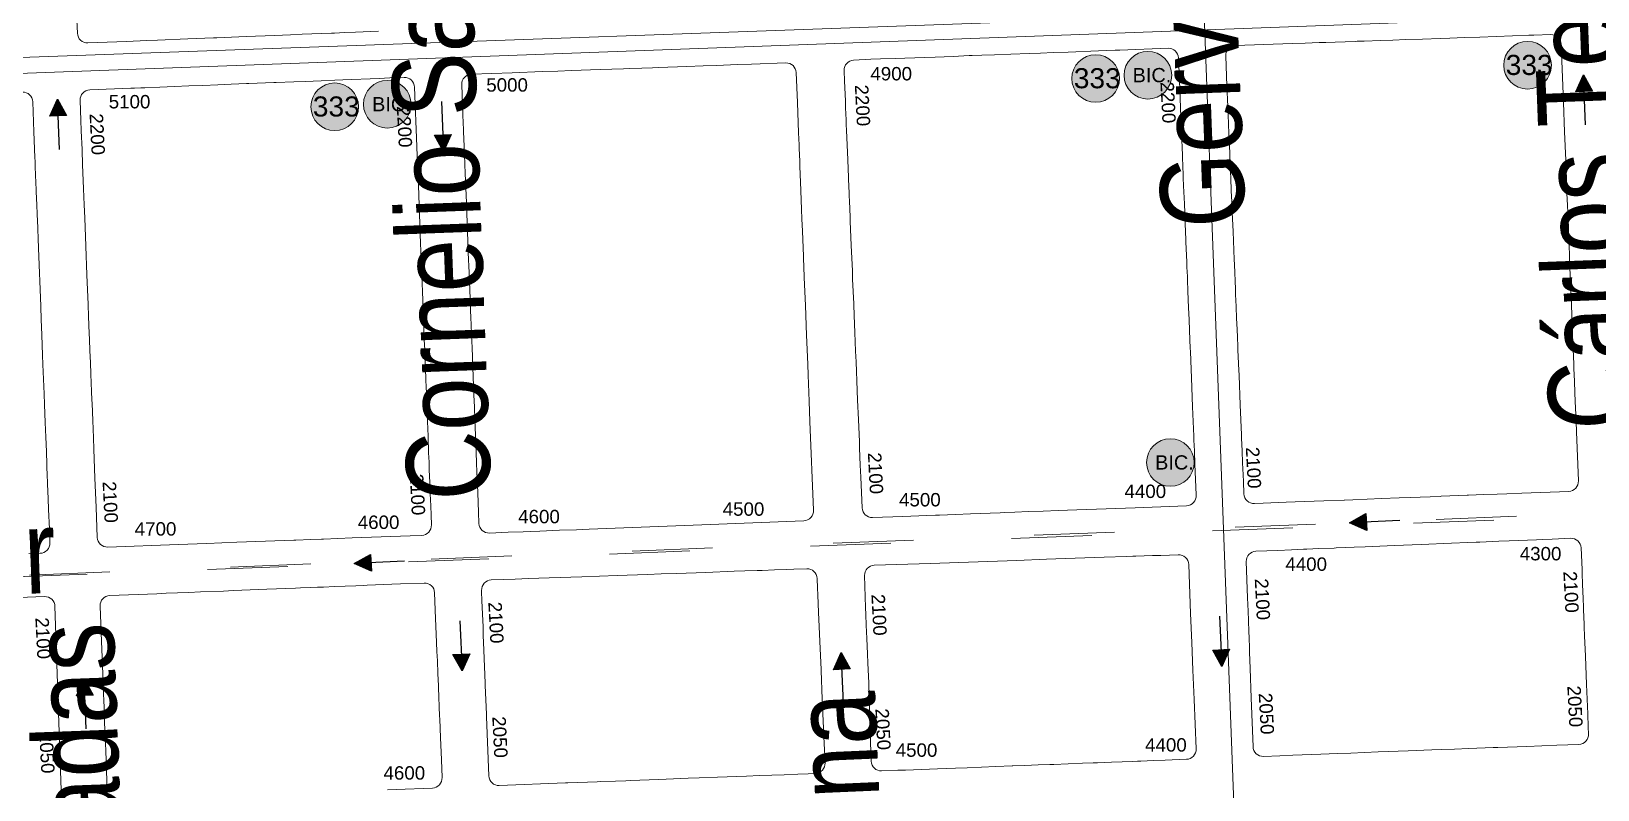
# Model space of a CAD drawing. Header units: millimetres. Extents: x 11558 to 23675, y 49449 to 61482.
# Drawn here: x 15610.6 to 16077.9, y 55558.1 to 55784.6 of the extents above; entities that cross this region are included whole.
import ezdxf

# ---------------------------------------------------------------- set-up
doc = ezdxf.new("R2010")
doc.units = ezdxf.units.MM
doc.linetypes.add('ACAD_ISO03W100', pattern=[30, 12, -18])
for name, color, linetype in [('0. plano base - nombres calles', 22, 'Continuous'), ('0. Plano Base - PLANO', 254, 'Continuous'), ('0. Plano base - sentido calles', 253, 'Continuous'), ('0.BARRIOS - DIVISIÓN', 12, 'ACAD_ISO03W100'), ('7. puesta en valor CC la lucila', 212, 'Continuous'), ('numeración', 7, 'Continuous')]:
    doc.layers.add(name, color=color, linetype=linetype)
doc.layers.add('Linea 707 - ex333 -', color=7, linetype='Continuous', true_color=0x616161)
doc.layers.add('Linea Bicentenario Original', color=7, linetype='Continuous', true_color=0x0000cc, transparency=0.5)
doc.layers.get('7. puesta en valor CC la lucila').off()
doc.styles.get("Standard").update_dxf_attribs({"font": 'arial.ttf'})

# ---------------------------------------------------------------- blocks, each defined once
blk = doc.blocks.new('MANZANAS')
at = {"layer": '0. Plano Base - PLANO', "color": 0, "linetype": 'Continuous', "lineweight": 5}
for points in [[(5635699, 6178056.02), (5635707.64, 6178040.89), (5635711.96, 6178033.32), (5635716.2, 6178025.91), (5635720.44, 6178018.48), (5635721.05, 6178017.39), (5635722.91, 6178014.16), (5635724.87, 6178010.73), (5635729.01, 6178003.48), (5635730.13, 6178001.51), (5635730.52, 6178000.83), (5635733.36, 6177995.86), (5635737.63, 6177988.38), (5635742.12, 6177980.51), (5635746.39, 6177973.05), (5635747.06, 6177971.88), (5635748.94, 6177968.59), (5635750.69, 6177965.52), (5635751.89, 6177963.42), (5635754.9, 6177958.14), (5635756.45, 6177955.44), (5635763.73, 6177942.68, -0.414582), (5635762.61, 6177938.59), (5635750.44, 6177931.66), (5635746.52, 6177929.42), (5635744.03, 6177928.01), (5635740.54, 6177926.02), (5635736.58, 6177923.76), (5635736.21, 6177923.55), (5635729.49, 6177919.73), (5635729.2, 6177919.56), (5635724.08, 6177916.64), (5635721.64, 6177915.26), (5635718.56, 6177913.5), (5635714.03, 6177910.92), (5635706.58, 6177906.68), (5635704.4, 6177905.44), (5635704.34, 6177905.4), (5635699.08, 6177902.41), (5635691.62, 6177898.17), (5635689.24, 6177896.81), (5635683.3, 6177893.42), (5635681.04, 6177892.13, -0.413334), (5635676.95, 6177893.25), (5635675.12, 6177896.43), (5635674.11, 6177898.21), (5635672.32, 6177901.33), (5635670.53, 6177904.44), (5635668.66, 6177907.71), (5635668.15, 6177908.59), (5635663.73, 6177916.3), (5635659.34, 6177923.95), (5635657.69, 6177926.84), (5635656.42, 6177929.04), (5635655.66, 6177930.37), (5635655.15, 6177931.25), (5635653.54, 6177934.06), (5635651.6, 6177937.44), (5635650.89, 6177938.69), (5635649.07, 6177941.86), (5635647.3, 6177944.95), (5635646.52, 6177946.31), (5635642.83, 6177952.75), (5635642.08, 6177954.05), (5635637.95, 6177961.26), (5635635.12, 6177966.17), (5635633.51, 6177968.99), (5635631.87, 6177971.85), (5635629.93, 6177975.23), (5635629.14, 6177976.6), (5635626.53, 6177981.16), (5635625, 6177983.84), (5635623.38, 6177986.66), (5635620.57, 6177991.56), (5635618.26, 6177995.57), (5635616.26, 6177999.07), (5635611.84, 6178006.77, -0.41618), (5635612.97, 6178010.88), (5635627.73, 6178019.21), (5635631.07, 6178021.1), (5635634.71, 6178023.15), (5635636.49, 6178024.15), (5635638.9, 6178025.51), (5635644.11, 6178028.46), (5635644.65, 6178028.76), (5635646.43, 6178029.77), (5635650.65, 6178032.15), (5635653.92, 6178034), (5635657.3, 6178035.91), (5635661.59, 6178038.32), (5635666.2, 6178040.93), (5635668.74, 6178042.37), (5635672.56, 6178044.52), (5635676.53, 6178046.76), (5635689.23, 6178053.94), (5635690.13, 6178054.44), (5635690.57, 6178054.69), (5635694.92, 6178057.15, -0.412764)], [(5635599.6, 6177999.78), (5635604.19, 6177991.75), (5635608.41, 6177984.38), (5635609.74, 6177982.06), (5635610.95, 6177979.94), (5635612.13, 6177977.87), (5635612.53, 6177977.17), (5635614.39, 6177973.92), (5635616.96, 6177969.43), (5635617.37, 6177968.7), (5635618.58, 6177966.59), (5635621.28, 6177961.88), (5635623.94, 6177957.22), (5635625.64, 6177954.26), (5635626.29, 6177953.13), (5635626.9, 6177952.05), (5635629.91, 6177946.79), (5635630.64, 6177945.51), (5635632.02, 6177943.11), (5635632.52, 6177942.2), (5635634.22, 6177939.25), (5635636.67, 6177934.98), (5635638.42, 6177931.92), (5635640.04, 6177929.08), (5635642.71, 6177924.41), (5635643.14, 6177923.67), (5635644.55, 6177921.2), (5635647.07, 6177916.81), (5635648.51, 6177914.29), (5635651.4, 6177909.23), (5635655.73, 6177901.66), (5635656.32, 6177900.63), (5635657.92, 6177897.83), (5635659.88, 6177894.4), (5635664.43, 6177886.45), (5635664.52, 6177886.3, -0.415149), (5635663.39, 6177882.2), (5635650.02, 6177874.61), (5635645.03, 6177871.77), (5635637.55, 6177867.52), (5635634.95, 6177866.05), (5635630.03, 6177863.25), (5635626.15, 6177861.05), (5635622.36, 6177858.9), (5635618.77, 6177856.89), (5635616.18, 6177855.39), (5635614.99, 6177854.71), (5635607.3, 6177850.34), (5635603.41, 6177848.14), (5635599.23, 6177845.76), (5635598.22, 6177845.19), (5635595.94, 6177843.9), (5635589.72, 6177840.36), (5635581.86, 6177835.9, -0.413151), (5635577.78, 6177837.02), (5635573.2, 6177845.01), (5635571.43, 6177848.11), (5635568.9, 6177852.53), (5635567.97, 6177854.15), (5635564.67, 6177859.9), (5635561.76, 6177864.98), (5635560.33, 6177867.49), (5635556.08, 6177874.91), (5635554.49, 6177877.66), (5635551.74, 6177882.49), (5635549.23, 6177886.87), (5635547.55, 6177889.8), (5635547.45, 6177889.96), (5635543.8, 6177896.33), (5635543.18, 6177897.42), (5635542.57, 6177898.5), (5635538.82, 6177905.04), (5635535.17, 6177911.41), (5635534.54, 6177912.51), (5635532.22, 6177916.57), (5635531.45, 6177917.9), (5635530.98, 6177918.73), (5635530.77, 6177919.1), (5635530.25, 6177920.01), (5635528.72, 6177922.68), (5635526.09, 6177927.27), (5635521.66, 6177935), (5635520.88, 6177936.35), (5635520.13, 6177937.66), (5635518.37, 6177940.75), (5635518, 6177941.39), (5635517.33, 6177942.56), (5635514.41, 6177947.66), (5635512.82, 6177950.44, -0.411596), (5635513.9, 6177954.52), (5635518.31, 6177957.1), (5635520.82, 6177958.5), (5635524.66, 6177960.63), (5635532.27, 6177964.96), (5635535.05, 6177966.54), (5635539.71, 6177969.19), (5635543.88, 6177971.61), (5635544.67, 6177972.05), (5635547.16, 6177973.4), (5635550.5, 6177975.32), (5635554.73, 6177977.72), (5635559.49, 6177980.43), (5635562.37, 6177982.06), (5635565.8, 6177984.01), (5635569.6, 6177986.17), (5635577.48, 6177990.65), (5635581.76, 6177993.09), (5635582.96, 6177993.77), (5635595.51, 6178000.9, -0.413394)], [(5635500.42, 6177943.31), (5635504.86, 6177935.52), (5635509.33, 6177927.69), (5635511.13, 6177924.54), (5635511.65, 6177923.62), (5635513.53, 6177920.33), (5635514.29, 6177918.99), (5635517.89, 6177912.7), (5635520.71, 6177907.74), (5635522.09, 6177905.33), (5635523.89, 6177902.17), (5635526.39, 6177897.78), (5635527.59, 6177895.69), (5635527.89, 6177895.15), (5635530.63, 6177890.37), (5635530.75, 6177890.15), (5635534.9, 6177882.88), (5635539.31, 6177875.15), (5635543.62, 6177867.59), (5635545.24, 6177864.75), (5635549.07, 6177858.05), (5635552.1, 6177852.73), (5635565.25, 6177829.69, -0.414364), (5635564.13, 6177825.6), (5635535.43, 6177809.24), (5635508.47, 6177793.84), (5635505.17, 6177791.95), (5635500.76, 6177789.45), (5635495.67, 6177786.54), (5635493.26, 6177785.17), (5635491.34, 6177784.06), (5635487.46, 6177781.86), (5635482.58, 6177779.07, -0.414246), (5635478.49, 6177780.19), (5635476.84, 6177783.09), (5635473.95, 6177788.16), (5635471.74, 6177792.03), (5635471.01, 6177793.3), (5635469.41, 6177796.11), (5635465.42, 6177803.12), (5635463.14, 6177807.12), (5635461.3, 6177810.34), (5635459.43, 6177813.62), (5635456.79, 6177818.24), (5635452.44, 6177825.87), (5635450.69, 6177828.94), (5635448.88, 6177832.12), (5635448.19, 6177833.32), (5635443.85, 6177840.94), (5635441.56, 6177844.95), (5635440.19, 6177847.34), (5635439.6, 6177848.38), (5635435.32, 6177855.89), (5635432.58, 6177860.69), (5635432.32, 6177861.15), (5635430.98, 6177863.5), (5635426.66, 6177871.08), (5635423.89, 6177875.92), (5635422.37, 6177878.58), (5635421.83, 6177879.54), (5635420.2, 6177882.4), (5635418.03, 6177886.21), (5635413.51, 6177894.12, -0.415218), (5635414.64, 6177898.22), (5635425.23, 6177904.21), (5635433.12, 6177908.67), (5635437.1, 6177910.93), (5635440.61, 6177912.91), (5635448.07, 6177917.13), (5635454.17, 6177920.58), (5635455.77, 6177921.49), (5635458.91, 6177923.26), (5635461.66, 6177924.82), (5635463.27, 6177925.73), (5635470.61, 6177929.88), (5635474.89, 6177932.31), (5635478.24, 6177934.2), (5635483.86, 6177937.38), (5635487.39, 6177939.38), (5635496.33, 6177944.44, -0.413194)], [(5635773.66, 6177925.3), (5635776.87, 6177919.69), (5635777.38, 6177918.79), (5635779.1, 6177915.77), (5635781.14, 6177912.2), (5635782.45, 6177909.91), (5635782.77, 6177909.34), (5635785.02, 6177905.41), (5635785.4, 6177904.75), (5635786.67, 6177902.52), (5635789.68, 6177897.25), (5635793.9, 6177889.87), (5635798.27, 6177882.21), (5635800.23, 6177878.79), (5635801.23, 6177877.03, -0.414697), (5635800.1, 6177872.94), (5635794.41, 6177869.7), (5635786.59, 6177865.25), (5635779.06, 6177860.97), (5635777.97, 6177860.34), (5635777.87, 6177860.29), (5635771.51, 6177856.67), (5635767.82, 6177854.57), (5635764.54, 6177852.7), (5635761.97, 6177851.24), (5635755.85, 6177847.76), (5635748.04, 6177843.32), (5635740.91, 6177839.26), (5635737.5, 6177837.32), (5635733.16, 6177834.85), (5635725.84, 6177830.68), (5635722.49, 6177828.78), (5635718.26, 6177826.37, -0.414821), (5635714.16, 6177827.5), (5635706.97, 6177840.2), (5635702.63, 6177847.86), (5635700.24, 6177852.08), (5635699.3, 6177853.75), (5635698.41, 6177855.32), (5635698.35, 6177855.42), (5635698.1, 6177855.87), (5635697.25, 6177857.36), (5635695.57, 6177860.33), (5635694.19, 6177862.76), (5635692.24, 6177866.22), (5635686.91, 6177875.62, -0.412728), (5635688.03, 6177879.7), (5635693.69, 6177882.94), (5635697.27, 6177884.99), (5635700.36, 6177886.77), (5635701.25, 6177887.27), (5635704.33, 6177889.04), (5635708.3, 6177891.31), (5635708.79, 6177891.59), (5635713.45, 6177894.26), (5635716.35, 6177895.93), (5635723.92, 6177900.26), (5635730.81, 6177904.21), (5635738.72, 6177908.74), (5635742.93, 6177911.15), (5635745.07, 6177912.37), (5635746.05, 6177912.94), (5635750.99, 6177915.77), (5635753.66, 6177917.3), (5635760.67, 6177921.32), (5635762.15, 6177922.16), (5635764.79, 6177923.67), (5635769.57, 6177926.41, -0.414606)], [(5635401.37, 6177886.98), (5635410.18, 6177871.5), (5635414.41, 6177864.08), (5635415.93, 6177861.4), (5635418.83, 6177856.31), (5635422.94, 6177849.1), (5635423.19, 6177848.65), (5635426.9, 6177842.14), (5635427.19, 6177841.63), (5635431.57, 6177833.94), (5635435.93, 6177826.28), (5635437.58, 6177823.38), (5635438.72, 6177821.37), (5635440.24, 6177818.72), (5635444.53, 6177811.18), (5635445.06, 6177810.25), (5635445.35, 6177809.73), (5635448.68, 6177803.89), (5635452.98, 6177796.34), (5635455.44, 6177792.01), (5635456.86, 6177789.52), (5635457.61, 6177788.2), (5635457.99, 6177787.54), (5635459.86, 6177784.25), (5635461.53, 6177781.32), (5635463.3, 6177778.2), (5635464.68, 6177775.79), (5635466.12, 6177773.26, -0.414515), (5635464.99, 6177769.17), (5635462.03, 6177767.48), (5635451.96, 6177761.77), (5635446.89, 6177758.89), (5635439.51, 6177754.7), (5635438.93, 6177754.37), (5635436.16, 6177752.79), (5635432.31, 6177750.61), (5635431.76, 6177750.29), (5635424.4, 6177746.12), (5635416.96, 6177741.88), (5635409.19, 6177737.47), (5635401.79, 6177733.27), (5635383.48, 6177722.87, -0.413596), (5635379.39, 6177724), (5635374.93, 6177731.81), (5635370.62, 6177739.36), (5635366.31, 6177746.92), (5635364.62, 6177749.88), (5635362.07, 6177754.35), (5635359.57, 6177758.74), (5635359.02, 6177759.69), (5635357.76, 6177761.9), (5635355.2, 6177766.39), (5635353.5, 6177769.36), (5635351.73, 6177772.46), (5635350.03, 6177775.45), (5635349.21, 6177776.89), (5635346.67, 6177781.35), (5635344.91, 6177784.42), (5635340.47, 6177792.2), (5635336.24, 6177799.61), (5635332.03, 6177806.99), (5635330.11, 6177810.34), (5635327.77, 6177814.44), (5635324.12, 6177820.83), (5635323.49, 6177821.95), (5635322.65, 6177823.42), (5635321.94, 6177824.67), (5635319.16, 6177829.54), (5635317.59, 6177832.28), (5635314.64, 6177837.45, -0.41412), (5635315.76, 6177841.55), (5635326.46, 6177847.66), (5635327.4, 6177848.2), (5635328.99, 6177849.1), (5635329.87, 6177849.6), (5635330.06, 6177849.71), (5635333.92, 6177851.92), (5635337.72, 6177854.09), (5635341.48, 6177856.23), (5635345.05, 6177858.28), (5635348.97, 6177860.51), (5635352.39, 6177862.47), (5635356.4, 6177864.76), (5635357.03, 6177865.11), (5635363.48, 6177868.8), (5635364.1, 6177869.15), (5635368.65, 6177871.73), (5635371.65, 6177873.46), (5635375.77, 6177875.81), (5635379.34, 6177877.86), (5635381.39, 6177879.02), (5635390.8, 6177884.4), (5635393.54, 6177885.96), (5635397.28, 6177888.1, -0.414627)], [(5635588.91, 6177823.48), (5635603.55, 6177831.74), (5635610.89, 6177835.89), (5635618.42, 6177840.13), (5635626, 6177844.41), (5635633.72, 6177848.77), (5635638.56, 6177851.51), (5635641.15, 6177852.97), (5635648.68, 6177857.21), (5635654.47, 6177860.48), (5635656.13, 6177861.42), (5635656.91, 6177861.86), (5635661.27, 6177864.31), (5635663.43, 6177865.53), (5635667.95, 6177868.08, -0.412516), (5635672.03, 6177866.96), (5635679.33, 6177854.19), (5635683.63, 6177846.67), (5635687.74, 6177839.48), (5635692.05, 6177831.95), (5635699.4, 6177819.1, -0.41485), (5635698.28, 6177815), (5635692.77, 6177811.86), (5635689.74, 6177810.14), (5635686.48, 6177808.29), (5635685.58, 6177807.77), (5635684.35, 6177807.07), (5635678.85, 6177803.95), (5635675.23, 6177801.88), (5635674.07, 6177801.23), (5635671.34, 6177799.67), (5635663.88, 6177795.43), (5635662.83, 6177794.83), (5635659.82, 6177793.12), (5635656.36, 6177791.15), (5635653.19, 6177789.34), (5635653.05, 6177789.26), (5635648.83, 6177786.87), (5635641.33, 6177782.6), (5635638.32, 6177780.89), (5635633.7, 6177778.26), (5635625.4, 6177773.53), (5635624.37, 6177772.95), (5635623.41, 6177772.4), (5635619.17, 6177769.99, -0.418703), (5635615.06, 6177771.15), (5635613.75, 6177773.55), (5635610.83, 6177778.74), (5635607.92, 6177783.91), (5635605.72, 6177787.82), (5635603.62, 6177791.56), (5635600.72, 6177796.63), (5635599.31, 6177799.09), (5635597.05, 6177803.04), (5635595.03, 6177806.56), (5635593.45, 6177809.31), (5635592.43, 6177811.13), (5635587.77, 6177819.4, -0.413933)], [(5635515.87, 6177714.66), (5635507.11, 6177730.01), (5635506.72, 6177730.7), (5635502.49, 6177738.12), (5635502.14, 6177738.73), (5635497.26, 6177747.29), (5635495.05, 6177751.16), (5635493.82, 6177753.32), (5635492.86, 6177755.01), (5635489.94, 6177760.12), (5635488.57, 6177762.53), (5635488.4, 6177762.82, -0.415339), (5635489.53, 6177766.92), (5635495.73, 6177770.43), (5635499.21, 6177772.4), (5635504.56, 6177775.42), (5635513.1, 6177780.25), (5635522.29, 6177785.44), (5635530.16, 6177789.89), (5635533.72, 6177791.9), (5635537.67, 6177794.14), (5635545.25, 6177798.42), (5635552.68, 6177802.62), (5635555.46, 6177804.19), (5635558.64, 6177805.99), (5635559.94, 6177806.72), (5635563.1, 6177808.51), (5635566.17, 6177810.24), (5635568.15, 6177811.37), (5635571.53, 6177813.27, -0.41217), (5635575.61, 6177812.16), (5635577.04, 6177809.65), (5635578.03, 6177807.93), (5635580.7, 6177803.29), (5635582.75, 6177799.73), (5635585, 6177795.81), (5635589.19, 6177788.52), (5635589.32, 6177788.29), (5635593.61, 6177780.82), (5635594.3, 6177779.62), (5635595.7, 6177777.18), (5635597.96, 6177773.25), (5635600.27, 6177769.24), (5635601.98, 6177766.25), (5635603.1, 6177764.31, -0.415458), (5635601.98, 6177760.21), (5635600.11, 6177759.14), (5635597.41, 6177757.61), (5635593.91, 6177755.61), (5635587.52, 6177751.98), (5635584.15, 6177750.06), (5635576.56, 6177745.74), (5635571.87, 6177743.08), (5635568.99, 6177741.44), (5635561.39, 6177737.11), (5635553.91, 6177732.85), (5635552.77, 6177732.21), (5635550.08, 6177730.68), (5635546.14, 6177728.44), (5635545.4, 6177728.02), (5635537.77, 6177723.67), (5635537.15, 6177723.32), (5635519.96, 6177713.54, -0.41391)]]:
    blk.add_lwpolyline(points, format="xyb", close=True, dxfattribs=at)
for points in [[(5635384.18, 6177896.82), (5635378.15, 6177893.38), (5635375.32, 6177891.76), (5635372.73, 6177890.28), (5635372, 6177889.86), (5635364.33, 6177885.48), (5635361.32, 6177883.76), (5635357.15, 6177881.37), (5635349.8, 6177877.17), (5635342.21, 6177872.83), (5635341.41, 6177872.38), (5635334.75, 6177868.57), (5635326.87, 6177864.07), (5635324.09, 6177862.48), (5635318.84, 6177859.47), (5635308.8, 6177853.74, -0.414412), (5635304.71, 6177854.86), (5635302.78, 6177858.23)], [(5635298.24, 6177831.68, -0.413211), (5635302.33, 6177830.56), (5635306.77, 6177822.76), (5635310.55, 6177816.13), (5635311.18, 6177815.02), (5635311.88, 6177813.79), (5635313.17, 6177811.53), (5635315.37, 6177807.67), (5635316.86, 6177805.05), (5635317.31, 6177804.26), (5635319.21, 6177800.92), (5635319.75, 6177799.98), (5635323.99, 6177792.53), (5635332.54, 6177777.52), (5635332.82, 6177777.02), (5635335.88, 6177771.66), (5635336.6, 6177770.39), (5635336.81, 6177770.02), (5635339.83, 6177764.73), (5635341.2, 6177762.32), (5635345.5, 6177754.76), (5635347.09, 6177751.98), (5635349.77, 6177747.28), (5635351.94, 6177743.47), (5635354.08, 6177739.72), (5635357.91, 6177732.99), (5635358.28, 6177732.33), (5635358.87, 6177731.3), (5635360.99, 6177727.58), (5635362.64, 6177724.68), (5635365.51, 6177719.66), (5635365.53, 6177719.61), (5635365.92, 6177718.92), (5635367.42, 6177716.29), (5635367.58, 6177716.02, -0.417865), (5635366.42, 6177711.91), (5635363.48, 6177710.28)], [(5635416.87, 6177658.33), (5635411.01, 6177668.6), (5635409.9, 6177670.53), (5635408.16, 6177673.58), (5635403.27, 6177682.15), (5635402.87, 6177682.85), (5635401.11, 6177685.94), (5635398.29, 6177690.88), (5635397.14, 6177692.9), (5635394.8, 6177697), (5635389.55, 6177706.2, -0.414073), (5635390.67, 6177710.29), (5635402.9, 6177717.28), (5635405.33, 6177718.67), (5635411.17, 6177722.01), (5635414.18, 6177723.73), (5635420.21, 6177727.17), (5635422.76, 6177728.63), (5635431.43, 6177733.58), (5635438.88, 6177737.84), (5635440.11, 6177738.54), (5635442.84, 6177740.1), (5635444.54, 6177741.07), (5635446.1, 6177741.96), (5635448.93, 6177743.58), (5635454.47, 6177746.74), (5635456.34, 6177747.81), (5635457.43, 6177748.43), (5635463.8, 6177752.07), (5635466.04, 6177753.35), (5635472.2, 6177756.87, -0.414105), (5635476.29, 6177755.75), (5635480.12, 6177749.05), (5635481.27, 6177747.04), (5635483.7, 6177742.8), (5635485.02, 6177740.48), (5635486.42, 6177738.03), (5635488.27, 6177734.8), (5635490.11, 6177731.58), (5635490.36, 6177731.13), (5635494.63, 6177723.67), (5635495.02, 6177723), (5635496.44, 6177720.5), (5635497.75, 6177718.21), (5635501.08, 6177712.39), (5635503.73, 6177707.76, -0.414788), (5635502.6, 6177703.66), (5635493.22, 6177698.32), (5635490.95, 6177697.03)], [(5635349.07, 6177687.11), (5635373.56, 6177701.06, -0.415797), (5635377.66, 6177699.92), (5635408.86, 6177644.47), (5635411.58, 6177639.68), (5635413.21, 6177636.88), (5635429.12, 6177609.49), (5635430.89, 6177606.45), (5635434.21, 6177600.74), (5635436.39, 6177596.85), (5635436.64, 6177596.41), (5635437.12, 6177595.55), (5635441.45, 6177587.86), (5635442.44, 6177586.08, -0.412449), (5635441.31, 6177582.01), (5635435.32, 6177578.59), (5635426.77, 6177573.72)]]:
    blk.add_lwpolyline(points, format="xyb", dxfattribs=at)
blk = doc.blocks.new('333')
at = {"layer": 'Linea 707 - ex333 -', "lineweight": 211, "true_color": 0xededed}
h = blk.add_hatch(color=7, dxfattribs=at)
h.dxf.hatch_style = 1
edge = h.paths.add_edge_path()
edge.add_arc((0, 0), 7.11, 0, 360)
at = {"layer": 'Linea 707 - ex333 -', "lineweight": 9}
blk.add_circle((0, 0), 7.11, dxfattribs=at)
at = {"layer": 'Linea 707 - ex333 -', "lineweight": 211, "insert": (-6.52, 3.09), "char_height": 6, "attachment_point": 1}
blk.add_mtext_dynamic_manual_height_columns('333', width=8.9102, gutter_width=12.5, heights=[0], dxfattribs=at)
blk = doc.blocks.new('bic. original vuelta')
at = {"layer": 'Linea Bicentenario Original', "lineweight": 211, "true_color": 0xededed, "transparency": 33554674}
h = blk.add_hatch(color=7, dxfattribs=at)
h.dxf.hatch_style = 1
edge = h.paths.add_edge_path()
edge.add_arc((0, 0), 7.11, 0, 360)
at = {"layer": 'Linea Bicentenario Original', "color": 14, "lineweight": 15, "true_color": 0x8c0d0d}
blk.add_circle((0, 0), 7.11, dxfattribs=at)
at = {"layer": 'Linea Bicentenario Original', "color": 14, "lineweight": 15, "true_color": 0x8c0d0d, "insert": (-4.55, 2.15), "char_height": 4.25, "attachment_point": 1}
blk.add_mtext_dynamic_manual_height_columns('BIC.', width=16.4579, gutter_width=12.5, heights=[0], dxfattribs=at)

msp = doc.modelspace()

# ---------------------------------------------------------------- hatches: boundary and pattern name
at = {"layer": '0. Plano base - sentido calles', "linetype": 'Continuous', "lineweight": 25, "ltscale": 2, "true_color": 0x1a1a1a}
h = msp.add_hatch(color=250, dxfattribs=at)
h.dxf.hatch_style = 1
h.paths.add_polyline_path([(16073.63, 55771.57), (16071.34, 55766.47), (16073.84, 55766.58)])
h.paths.add_polyline_path([(16073.63, 55771.57), (16073.84, 55766.58), (16076.34, 55766.69)])
h = msp.add_hatch(color=250, dxfattribs=at)
h.dxf.hatch_style = 1
h.paths.add_polyline_path([(15618.38, 55764.27), (15616.1, 55759.17), (15618.59, 55759.28)])
h.paths.add_polyline_path([(15618.38, 55764.27), (15618.59, 55759.28), (15621.09, 55759.38)])
h = msp.add_hatch(color=250, dxfattribs=at)
h.dxf.hatch_style = 1
h.paths.add_polyline_path([(15733.59, 55748.65), (15735.87, 55753.76), (15733.37, 55753.65)])
h.paths.add_polyline_path([(15733.59, 55748.65), (15733.37, 55753.65), (15730.87, 55753.54)])
h = msp.add_hatch(color=250, dxfattribs=at)
h.dxf.hatch_style = 1
h.paths.add_polyline_path([(16003.89, 55637.79), (16009, 55635.53), (16008.88, 55638.03)])
h.paths.add_polyline_path([(16003.89, 55637.79), (16008.88, 55638.03), (16008.76, 55640.53)])
h = msp.add_hatch(color=250, dxfattribs=at)
h.dxf.hatch_style = 1
h.paths.add_polyline_path([(15706.92, 55625.59), (15712.04, 55623.33), (15711.92, 55625.83)])
h.paths.add_polyline_path([(15706.92, 55625.59), (15711.92, 55625.83), (15711.8, 55628.33)])
h = msp.add_hatch(color=250, dxfattribs=at)
h.dxf.hatch_style = 1
h.paths.add_polyline_path([(15965.76, 55594.89), (15968.03, 55600), (15965.53, 55599.88)])
h.paths.add_polyline_path([(15965.76, 55594.89), (15965.53, 55599.88), (15963.03, 55599.77)])
h = msp.add_hatch(color=250, dxfattribs=at)
h.dxf.hatch_style = 1
h.paths.add_polyline_path([(15739.1, 55593.57), (15741.37, 55598.68), (15738.87, 55598.57)])
h.paths.add_polyline_path([(15739.1, 55593.57), (15738.87, 55598.57), (15736.38, 55598.45)])
h = msp.add_hatch(color=250, dxfattribs=at)
h.dxf.hatch_style = 1
h.paths.add_polyline_path([(15852.2, 55599.02), (15849.92, 55593.91), (15852.42, 55594.02)])
h.paths.add_polyline_path([(15852.2, 55599.02), (15852.42, 55594.02), (15854.91, 55594.13)])
h = msp.add_hatch(color=250, dxfattribs=at)
h.dxf.hatch_style = 1
h.paths.add_polyline_path([(15626.31, 55591.24), (15624.04, 55586.13), (15626.53, 55586.24)])
h.paths.add_polyline_path([(15626.31, 55591.24), (15626.53, 55586.24), (15629.03, 55586.36)])
at = {"layer": 'Linea Bicentenario Original', "lineweight": 15, "true_color": 0x8c0d0d}
h = msp.add_hatch(dxfattribs=at)
h.set_pattern_fill('AR-HBONE', color=14)
h.set_pattern_definition([(45, (1097.96, 2463.75), (1e-14, 143.6841), [304.8, -101.6]), (135, (1169.8, 2535.59), (1e-14, 143.6841), [304.8, -101.6])])
h.paths.add_polyline_path([(15938.8, 55773.54, 1), (15947.17, 55773.54, 1)])
h.paths.add_polyline_path([(15939.42, 55770.9), (15947.47, 55770.9), (15947.47, 55776.05), (15939.42, 55776.05)], flags=9)
h = msp.add_hatch(dxfattribs=at)
h.set_pattern_fill('AR-HBONE', color=14)
h.set_pattern_definition([(45, (866.62, 2454.82), (1e-14, 143.6841), [304.8, -101.6]), (135, (938.46, 2526.66), (1e-14, 143.6841), [304.8, -101.6])])
h.paths.add_polyline_path([(15707.46, 55764.61, 1), (15715.82, 55764.61, 1)])
h.paths.add_polyline_path([(15708.08, 55761.97), (15716.12, 55761.97), (15716.12, 55767.12), (15708.08, 55767.12)], flags=9)
h = msp.add_hatch(dxfattribs=at)
h.set_pattern_fill('AR-HBONE', color=14)
h.set_pattern_definition([(45, (1107.17, 2344.61), (1e-14, 143.6841), [304.8, -101.6]), (135, (1179.02, 2416.45), (1e-14, 143.6841), [304.8, -101.6])])
h.paths.add_polyline_path([(15948.01, 55654.4, 1), (15956.38, 55654.4, 1)])
h.paths.add_polyline_path([(15948.64, 55651.76), (15956.68, 55651.76), (15956.68, 55656.92), (15948.64, 55656.92)], flags=9)

# ---------------------------------------------------------------- linework, layer by layer
at = {"layer": '0. Plano base - sentido calles', "color": 250, "linetype": 'Continuous', "lineweight": 25, "ltscale": 2, "true_color": 0x1a1a1a}
for points in [[(16074.28, 55756.59), (16073.63, 55771.57), (16076.34, 55766.69), (16071.34, 55766.47), (16073.63, 55771.57)], [(15619.03, 55749.29), (15618.38, 55764.27), (15621.09, 55759.38), (15616.1, 55759.17), (15618.38, 55764.27)], [(15732.94, 55763.64), (15733.59, 55748.65), (15730.87, 55753.54), (15735.87, 55753.76), (15733.59, 55748.65)], [(16018.87, 55638.52), (16003.89, 55637.79), (16008.76, 55640.53), (16009, 55635.53), (16003.89, 55637.79)], [(15721.91, 55626.32), (15706.92, 55625.59), (15711.8, 55628.33), (15712.04, 55623.33), (15706.92, 55625.59)], [(15965.07, 55609.87), (15965.76, 55594.89), (15963.03, 55599.77), (15968.03, 55600), (15965.76, 55594.89)], [(15738.42, 55608.56), (15739.1, 55593.57), (15736.38, 55598.45), (15741.37, 55598.68), (15739.1, 55593.57)], [(15852.85, 55584.03), (15852.2, 55599.02), (15854.91, 55594.13), (15849.92, 55593.91), (15852.2, 55599.02)], [(15626.99, 55576.25), (15626.31, 55591.24), (15629.03, 55586.36), (15624.04, 55586.13), (15626.31, 55591.24)]]:
    msp.add_lwpolyline(points, dxfattribs=at)
at = {"layer": '0.BARRIOS - DIVISIÓN', "color": 14, "lineweight": 18, "ltscale": 2}
for points in [[(13967.63, 56603.49), (14252.98, 55490.76), (14844.04, 55753.84), (14849.07, 55750.6), (15260.54, 55819.41), (15243.48, 55607.68), (16311.92, 55648.81), (17552.48, 55699.13)], [(15243.48, 55607.68), (15214.21, 55300.54), (15052.83, 55293.83), (15112.91, 54921.92), (14987.64, 54310.9), (17059.08, 54362.46), (17585.92, 54374.44), (17552.48, 55699.13), (15243.48, 55607.68)]]:
    msp.add_lwpolyline(points, dxfattribs=at)
at = {"layer": 'Linea 707 - ex333 -', "lineweight": 15}
msp.add_lwpolyline([(15004.08, 58006.28), (15054.81, 57852.71), (15244.59, 57103.36), (15293.85, 57066.81), (15041.63, 56739.12), (14859.16, 56708.95), (14685.35, 56789.76), (14378.63, 56704.23), (14437.37, 56497.75), (14423.5, 56295.82), (14380.05, 55543.62), (14849.02, 55741.12), (15259.02, 55813.38), (15254.74, 55758.99), (16074.96, 55789.16), (16068.71, 55940.22), (16290.82, 55948.33), (16284.29, 56100.61), (16770.05, 56119.2)], dxfattribs=at)
at = {"layer": 'Linea Bicentenario Original', "color": 14, "lineweight": 15, "true_color": 0x8c0d0d}
msp.add_lwpolyline([(15474.96, 54947.17), (15468.93, 55089.76), (15461.99, 55309.98), (15977.84, 55329.01), (15960.47, 55789.33), (15248.52, 55763.91), (15288.68, 56244.77), (15306.84, 56249.45), (15374.45, 56229.18), (15460.68, 56430.05), (14880.38, 56875.57), (14873.65, 56880.39), (14661.17, 56833), (14471.07, 57529.64), (14658.37, 57592.11), (14605.15, 57763.93)], dxfattribs=at)

# ---------------------------------------------------------------- block references
at = {"layer": '0. Plano Base - PLANO', "color": 28, "lineweight": 5, "true_color": 0x0d0d0d, "rotation": 332.5463477508169}
msp.add_blockref('MANZANAS', (-7833237.48, -2828296.13), dxfattribs=at)
at = {"layer": '7. puesta en valor CC la lucila', "color": 250, "lineweight": 30, "rotation": 332.5463477508169}
msp.add_blockref('MANZANAS', (-7833237.48, -2828296.13), dxfattribs=at)
at = {"layer": 'Linea 707 - ex333 -', "lineweight": 15}
for p in [(15928.12, 55770.46), (16056.98, 55774.43), (15701.09, 55762.02)]:
    msp.add_blockref('333', p, dxfattribs=at)
at = {"layer": 'Linea Bicentenario Original', "lineweight": 15}
for p in [(15943.69, 55771.45), (15716.79, 55762.78), (15950.4, 55655.79)]:
    msp.add_blockref('bic. original vuelta', p, dxfattribs=at)

# ---------------------------------------------------------------- texts
at = {"layer": '0. plano base - nombres calles', "color": 250, "lineweight": 15, "true_color": 0x1a1a1a, "char_height": 25, "attachment_point": 1}
for s, insert, rotation in [('{\\fArial Narrow|b0|i0|c0|p34;Gervasio Méndez}', (15947.83, 55725.4), 92.1477), ('{\\fArial Narrow|b0|i0|c0|p34;Cornelio Saavedra}', (15722.82, 55644.02), 92.1074), ('{\\fArial Narrow|b0|i0|c0|p34;Cárlos Tejedor}', (16063.5, 55665.13), 92.1477), ('{\\fArial Narrow|b0|i0|c0|p34;Antonio Malaver}', (15410.56, 55634.17), 2.1387), ('{\\fArial Narrow|b0|i0|c0|p34;Gervasio Posadas}', (15618.7, 55373.45), 92.1074), ('{\\fArial Narrow|b0|i0|c0|p34;Antártida Argentina}', (15847.95, 55341.68), 92.5008)]:
    msp.add_mtext_dynamic_manual_height_columns(s, width=329.255, gutter_width=12.5, heights=[0], dxfattribs=dict(at, insert=insert, rotation=rotation))
at = {"layer": 'numeración', "color": 251, "true_color": 0x606162, "char_height": 4, "attachment_point": 1}
for s, insert in [('4900', (15860.91, 55773.9)), ('5000', (15746.31, 55770.55)), ('5100', (15633.67, 55765.54)), ('4500', (15869.46, 55646.68)), ('4400', (15936.71, 55649.19)), ('4600', (15755.83, 55641.65)), ('4500', (15816.84, 55643.89)), ('4700', (15641.43, 55637.97)), ('4600', (15707.97, 55639.95)), ('4300', (16054.64, 55630.57)), ('4400', (15984.71, 55627.44)), ('4500', (15868.46, 55571.91)), ('4400', (15942.86, 55573.46)), ('4600', (15715.65, 55565.09))]:
    msp.add_mtext_dynamic_manual_height_columns(s, width=16.0314, gutter_width=12.5, heights=[0], dxfattribs=dict(at, insert=insert))
at = {"layer": 'numeración', "color": 251, "true_color": 0x606162, "char_height": 4, "attachment_point": 1, "rotation": 272.9402}
for s, insert in [('2200', (15860.26, 55768.73)), ('2200', (15951.42, 55769.61)), ('2200', (15631.95, 55760.13)), ('2200', (15723.6, 55762.39)), ('2100', (15864.14, 55658.88)), ('2100', (15976.9, 55660.54)), ('2100', (15727.48, 55652.54)), ('2100', (15635.83, 55650.28)), ('2100', (16071.64, 55623.43)), ('2100', (15979.57, 55621.26)), ('2100', (15750.91, 55614.27)), ('2100', (15865.2, 55616.61)), ('2100', (15615.77, 55609.62)), ('2050', (15980.75, 55587.09)), ('2050', (16072.81, 55589.26)), ('2050', (15866.38, 55582.44)), ('2050', (15752.09, 55580.1)), ('2050', (15616.94, 55575.45))]:
    msp.add_mtext_dynamic_manual_height_columns(s, width=16.0314, gutter_width=12.5, heights=[0], dxfattribs=dict(at, insert=insert))

doc.saveas('drawing.dxf')
